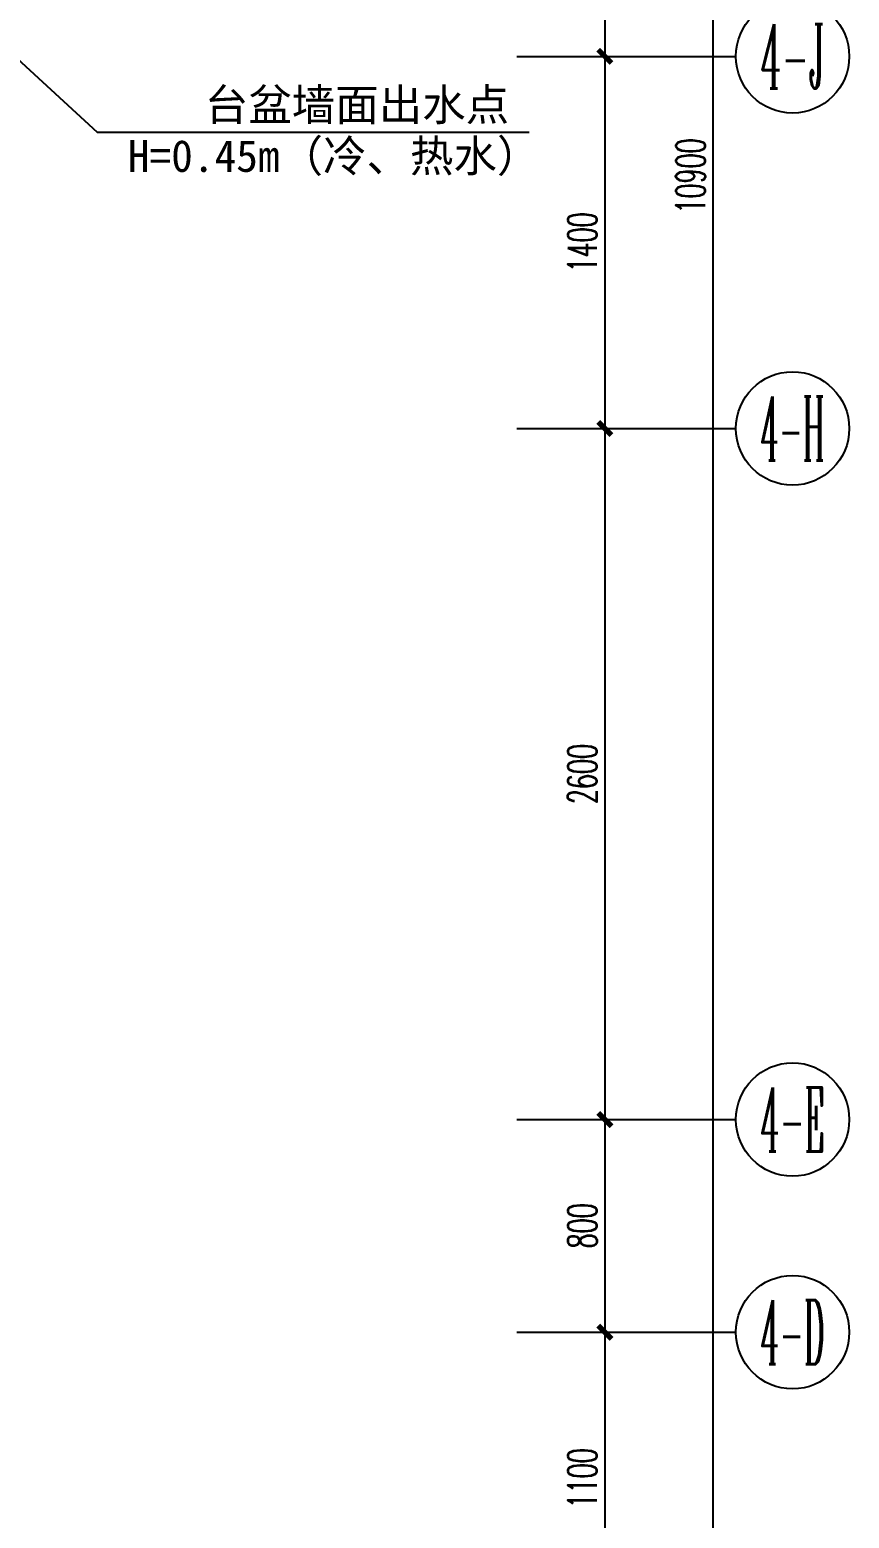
# Model space of a CAD drawing. Extents: x 184967 to 628822, y -100826 to 121332.
# Drawn here: x 406373 to 409459, y 34374 to 39974 of the extents above; entities that cross this region are included whole.
import ezdxf
from ezdxf.enums import TextEntityAlignment as Align

# ---------------------------------------------------------------- set-up
doc = ezdxf.new("R2010")
doc.units = 0
doc.header["$MEASUREMENT"] = 0
for name, color, linetype in [('AXIS_TEXT', 7, 'Continuous'), ('E-给水', 34, 'Continuous'), ('PUB_DIM', 3, 'Continuous')]:
    doc.layers.add(name, color=color, linetype=linetype)
doc.styles.add('_TCH_AXIS', font='COMPLEX', dxfattribs={"bigfont": 'GBCBIG'})
doc.styles.add('COMPLEX', font='COMPLEX')
doc.styles.get("Standard").update_dxf_attribs({"font": 'gbenor.shx', "bigfont": 'gbcbig.shx'})
doc.styles.add('尺寸标注', font='txt.shx', dxfattribs={"width": 0.6, "height": 110})
doc.styles.add('文字标注', font='')
doc.styles.get('文字标注').set_extended_font_data('SimSun')
doc.dimstyles.new('1-50', dxfattribs={"dimscale": 50, "dimtxt": 110, "dimasz": 1, "dimexe": 2, "dimexo": 2, "dimgap": 0.6, "dimtad": 1, "dimdec": 0, "dimrnd": 5, "dimtxsty": '尺寸标注', "dimblk": 'ARCHTICK', "dimcen": 2.5, "dimclrd": 251, "dimclre": 251, "dimclrt": 50, "dimadec": 0, "dimazin": 0, "dimtfac": 1, "dimtdec": 0, "dimtix": 1, "dimtmove": 2, "dimatfit": 3, "dimldrblk": 'DOT', "dimfxl": 0, "dimarcsym": 0})
doc.dimstyles.new('标注', dxfattribs={"dimtxt": 2.5, "dimasz": 1.5, "dimexe": 1.25, "dimexo": 0.625, "dimgap": 0, "dimtad": 1, "dimdsep": 46, "dimtxsty": 'Standard', "dimblk": 'z', "dimcen": 2.5, "dimadec": 0, "dimazin": 0, "dimtm": 1e-09, "dimtfac": 1, "dimtmove": 0, "dimatfit": 3, "dimldrblk": 'z', "dimfxl": 0, "dimarcsym": 0})

# ---------------------------------------------------------------- blocks, each defined once
blk = doc.blocks.new('z')
blk.add_line((0, 0), (-1, 0))
blk.add_lwpolyline([(-1.171, 1.173, 0.36, 0.21, 0), (0, 0, 0.21, 0.36, 0), (-1.171, -1.173, 0.36, 0.36, 0)], format="xyseb")
blk = doc.blocks.new('_ArchTick')
at = {"color": 0, "linetype": 'ByBlock', "const_width": 0.4}
blk.add_lwpolyline([(-0.5, -0.5), (0.5, 0.5)], dxfattribs=at)
blk = doc.blocks.new('*D1126')
at = {"layer": 'Defpoints', "color": 0, "linetype": 'ByBlock', "transparency": 16777216}
for p in [(408207.8, 44873.7), (408946.9, 44873.7), (408207.8, 33973.8)]:
    blk.add_point(p, dxfattribs=at)
at = {"layer": 'PUB_DIM', "color": 251, "lineweight": -2, "transparency": 16777216}
for p, q in [((408696.9, 44873.7), (409046.9, 44873.7)), ((408946.9, 33973.8), (408946.9, 44873.7)), ((408696.9, 33973.8), (409046.9, 33973.8))]:
    blk.add_line(p, q, dxfattribs=at)
at = {"layer": 'PUB_DIM', "color": 251, "linetype": 'ByBlock', "lineweight": -2, "transparency": 16777216, "xscale": 50, "yscale": 50, "zscale": 50}
for p, rotation in [((408946.9, 44873.7), 90), ((408946.9, 33973.8), 270)]:
    blk.add_blockref('_ArchTick', p, dxfattribs=dict(at, rotation=rotation))
at = {"layer": 'PUB_DIM', "color": 50, "linetype": 'ByBlock', "transparency": 16777216, "insert": (408861.9, 39423.8), "char_height": 110, "attachment_point": 5, "rotation": 90, "style": '尺寸标注'}
blk.add_mtext('10900', dxfattribs=at)
blk = doc.blocks.new('_Dot')
at = {"color": 0, "linetype": 'ByBlock', "lineweight": -2}
blk.add_line((-0.5, 0), (-1, 0), dxfattribs=at)
at = {"color": 0, "linetype": 'ByBlock', "const_width": 0.5}
blk.add_lwpolyline([(-0.25, 0, 1), (0.25, 0, 1)], format="xyb", close=True, dxfattribs=at)
blk = doc.blocks.new('*D1129')
at = {"layer": 'Defpoints', "color": 0, "linetype": 'ByBlock', "transparency": 16777216}
for p in [(408222.8, 41273.7), (408207.8, 39873.7), (408539.1, 39873.7)]:
    blk.add_point(p, dxfattribs=at)
at = {"layer": 'PUB_DIM', "color": 251, "lineweight": -2, "transparency": 16777216}
for p, q in [((408322.8, 41273.7), (408639.1, 41273.7)), ((408539.1, 41273.7), (408539.1, 39873.7)), ((408307.8, 39873.7), (408639.1, 39873.7))]:
    blk.add_line(p, q, dxfattribs=at)
at = {"layer": 'PUB_DIM', "color": 251, "linetype": 'ByBlock', "lineweight": -2, "transparency": 16777216, "xscale": 50, "yscale": 50, "zscale": 50}
for p, rotation in [((408539.1, 41273.7), 90), ((408539.1, 39873.7), 270)]:
    blk.add_blockref('_ArchTick', p, dxfattribs=dict(at, rotation=rotation))
at = {"layer": 'PUB_DIM', "color": 50, "linetype": 'ByBlock', "transparency": 16777216, "insert": (408454.1, 40573.7), "char_height": 110, "attachment_point": 5, "rotation": 90, "style": '尺寸标注'}
blk.add_mtext('1400', dxfattribs=at)
blk = doc.blocks.new('*D1130')
at = {"layer": 'Defpoints', "color": 0, "linetype": 'ByBlock', "transparency": 16777216}
for p in [(408207.8, 39873.7), (408207.8, 38473.7), (408539.1, 38473.7)]:
    blk.add_point(p, dxfattribs=at)
at = {"layer": 'PUB_DIM', "color": 251, "lineweight": -2, "transparency": 16777216}
for p, q in [((408307.8, 39873.7), (408639.1, 39873.7)), ((408539.1, 39873.7), (408539.1, 38473.7)), ((408307.8, 38473.7), (408639.1, 38473.7))]:
    blk.add_line(p, q, dxfattribs=at)
at = {"layer": 'PUB_DIM', "color": 251, "linetype": 'ByBlock', "lineweight": -2, "transparency": 16777216, "xscale": 50, "yscale": 50, "zscale": 50}
for p, rotation in [((408539.1, 39873.7), 90), ((408539.1, 38473.7), 270)]:
    blk.add_blockref('_ArchTick', p, dxfattribs=dict(at, rotation=rotation))
at = {"layer": 'PUB_DIM', "color": 50, "linetype": 'ByBlock', "transparency": 16777216, "insert": (408454.1, 39173.7), "char_height": 110, "attachment_point": 5, "rotation": 90, "style": '尺寸标注'}
blk.add_mtext('1400', dxfattribs=at)
blk = doc.blocks.new('*D1131')
at = {"layer": 'Defpoints', "color": 0, "linetype": 'ByBlock', "transparency": 16777216}
for p in [(408207.8, 38473.7), (408207.8, 35873.7), (408539.1, 35873.7)]:
    blk.add_point(p, dxfattribs=at)
at = {"layer": 'PUB_DIM', "color": 251, "lineweight": -2, "transparency": 16777216}
for p, q in [((408307.8, 38473.7), (408639.1, 38473.7)), ((408539.1, 38473.7), (408539.1, 35873.7)), ((408307.8, 35873.7), (408639.1, 35873.7))]:
    blk.add_line(p, q, dxfattribs=at)
at = {"layer": 'PUB_DIM', "color": 251, "linetype": 'ByBlock', "lineweight": -2, "transparency": 16777216, "xscale": 50, "yscale": 50, "zscale": 50}
for p, rotation in [((408539.1, 38473.7), 90), ((408539.1, 35873.7), 270)]:
    blk.add_blockref('_ArchTick', p, dxfattribs=dict(at, rotation=rotation))
at = {"layer": 'PUB_DIM', "color": 50, "linetype": 'ByBlock', "transparency": 16777216, "insert": (408454.1, 37173.7), "char_height": 110, "attachment_point": 5, "rotation": 90, "style": '尺寸标注'}
blk.add_mtext('2600', dxfattribs=at)
blk = doc.blocks.new('*D1132')
at = {"layer": 'Defpoints', "color": 0, "linetype": 'ByBlock', "transparency": 16777216}
for p in [(408207.8, 35873.7), (408222.8, 35073.7), (408539.1, 35073.7)]:
    blk.add_point(p, dxfattribs=at)
at = {"layer": 'PUB_DIM', "color": 251, "lineweight": -2, "transparency": 16777216}
for p, q in [((408307.8, 35873.7), (408639.1, 35873.7)), ((408539.1, 35873.7), (408539.1, 35073.7)), ((408322.8, 35073.7), (408639.1, 35073.7))]:
    blk.add_line(p, q, dxfattribs=at)
at = {"layer": 'PUB_DIM', "color": 251, "linetype": 'ByBlock', "lineweight": -2, "transparency": 16777216, "xscale": 50, "yscale": 50, "zscale": 50}
for p, rotation in [((408539.1, 35873.7), 90), ((408539.1, 35073.7), 270)]:
    blk.add_blockref('_ArchTick', p, dxfattribs=dict(at, rotation=rotation))
at = {"layer": 'PUB_DIM', "color": 50, "linetype": 'ByBlock', "transparency": 16777216, "insert": (408454.1, 35473.7), "char_height": 110, "attachment_point": 5, "rotation": 90, "style": '尺寸标注'}
blk.add_mtext('800', dxfattribs=at)
blk = doc.blocks.new('*D1133')
at = {"layer": 'Defpoints', "color": 0, "linetype": 'ByBlock', "transparency": 16777216}
for p in [(408222.8, 35073.7), (407805.8, 33973.8), (408539.1, 33973.8)]:
    blk.add_point(p, dxfattribs=at)
at = {"layer": 'PUB_DIM', "color": 251, "lineweight": -2, "transparency": 16777216}
for p, q in [((408322.8, 35073.7), (408639.1, 35073.7)), ((408539.1, 35073.7), (408539.1, 33973.8)), ((408289.1, 33973.8), (408639.1, 33973.8))]:
    blk.add_line(p, q, dxfattribs=at)
at = {"layer": 'PUB_DIM', "color": 251, "linetype": 'ByBlock', "lineweight": -2, "transparency": 16777216, "xscale": 50, "yscale": 50, "zscale": 50}
for p, rotation in [((408539.1, 35073.7), 90), ((408539.1, 33973.8), 270)]:
    blk.add_blockref('_ArchTick', p, dxfattribs=dict(at, rotation=rotation))
at = {"layer": 'PUB_DIM', "color": 50, "linetype": 'ByBlock', "transparency": 16777216, "insert": (408454.1, 34523.8), "char_height": 110, "attachment_point": 5, "rotation": 90, "style": '尺寸标注'}
blk.add_mtext('1100', dxfattribs=at)
blk = doc.blocks.new('_AXISO')
blk.add_circle((0, 0), 0.5)
at = {"layer": 'AXIS_TEXT', "style": 'COMPLEX', "width": 1.041667}
blk.add_attdef('A', text='', height=0.56, dxfattribs=at).set_placement((-0.25, -0.28), (0.25, -0.28), align=Align.FIT)

msp = doc.modelspace()

# ---------------------------------------------------------------- linework, layer by layer
at = {"layer": 'PUB_DIM', "linetype": 'ByBlock'}
for p, q in [((408207.8, 39873.7), (409032.7, 39873.7)), ((408207.8, 38473.7), (409032.7, 38473.7)), ((408207.8, 35873.7), (409032.7, 35873.7)), ((408207.8, 35073.7), (409032.7, 35073.7))]:
    msp.add_line(p, q, dxfattribs=at)

# ---------------------------------------------------------------- block references
ref = msp.add_blockref('_AXISO', (409246, 39873.7), dxfattribs=dict(at, xscale=426.6560000000001, yscale=426.6560000000001, zscale=426.6560000000001))
ref.add_attrib('A', '4-J', dxfattribs={"layer": 'AXIS_TEXT', "height": 241.35, "style": '_TCH_AXIS', "width": 0.362069}).set_placement((409125.3, 39753.1), (409366.7, 39753.1), align=Align.FIT)
ref = msp.add_blockref('_AXISO', (409246, 38473.7), dxfattribs=dict(at, xscale=426.6560000000001, yscale=426.6560000000001, zscale=426.6560000000001))
ref.add_attrib('A', '4-H', dxfattribs={"layer": 'AXIS_TEXT', "height": 241.35, "style": '_TCH_AXIS', "width": 0.313433}).set_placement((409125.3, 38353.1), (409366.7, 38353.1), align=Align.FIT)
ref = msp.add_blockref('_AXISO', (409246, 35873.7), dxfattribs=dict(at, xscale=426.6560000000001, yscale=426.6560000000001, zscale=426.6560000000001))
ref.add_attrib('A', '4-E', dxfattribs={"layer": 'AXIS_TEXT', "height": 241.35, "style": '_TCH_AXIS', "width": 0.333333}).set_placement((409125.3, 35753.1), (409366.7, 35753.1), align=Align.FIT)
ref = msp.add_blockref('_AXISO', (409246, 35073.7), dxfattribs=dict(at, xscale=426.6560000000001, yscale=426.6560000000001, zscale=426.6560000000001))
ref.add_attrib('A', '4-D', dxfattribs={"layer": 'AXIS_TEXT', "height": 241.35, "style": '_TCH_AXIS', "width": 0.328125}).set_placement((409125.3, 34953.1), (409366.7, 34953.1), align=Align.FIT)

# ---------------------------------------------------------------- texts
at = {"layer": 'E-给水', "style": '文字标注'}
for s, height, p in [('台盆墙面出水点', 120, (407032.7, 39631.6, -6.9)), ('H=0.45m（冷、热水）', 119.998, (406742.7, 39439.1, -6.9))]:
    msp.add_text(s, height=height, dxfattribs=at).set_placement(p)

# ---------------------------------------------------------------- dimensions: what is measured, and where the dimension line sits
at = {"layer": 'PUB_DIM', "linetype": 'ByBlock'}
dim = msp.add_aligned_dim(p1=(408207.8, 33973.8), p2=(408207.8, 44873.7), distance=-739.1, dimstyle='1-50', override={"dimfxl": 5, "dimfxlon": 1}, dxfattribs=at)
dim.commit()
dim.dimension.update_dxf_attribs({"geometry": '*D1126', "text_midpoint": (408861.9, 39423.8)})
for base, p1, p2, picture, middle in [((408539.1, 39873.7), (408222.8, 41273.7), (408207.8, 39873.7), '*D1129', (408454.1, 40573.7)), ((408539.1, 38473.7), (408207.8, 39873.7), (408207.8, 38473.7), '*D1130', (408454.1, 39173.7)), ((408539.1, 35873.7), (408207.8, 38473.7), (408207.8, 35873.7), '*D1131', (408454.1, 37173.7)), ((408539.1, 35073.7), (408207.8, 35873.7), (408222.8, 35073.7), '*D1132', (408454.1, 35473.7)), ((408539.1, 33973.8), (408222.8, 35073.7), (407805.8, 33973.8), '*D1133', (408454.1, 34523.8))]:
    dim = msp.add_linear_dim(base=base, p1=p1, p2=p2, angle=270, dimstyle='1-50', override={"dimfxl": 5, "dimfxlon": 1}, dxfattribs=at)
    dim.commit()
    dim.dimension.update_dxf_attribs({"geometry": picture, "text_midpoint": middle})

# ---------------------------------------------------------------- leaders
at = {"layer": 'E-给水'}
msp.add_leader([(405735.4, 40408.7, -6.9), (406627.1, 39588.2, -6.9), (408254.4, 39588.2, -6.9)], dimstyle='标注', override={"dimscale": 75.000002, "dimasz": 1}, dxfattribs=at)

doc.saveas('drawing.dxf')
